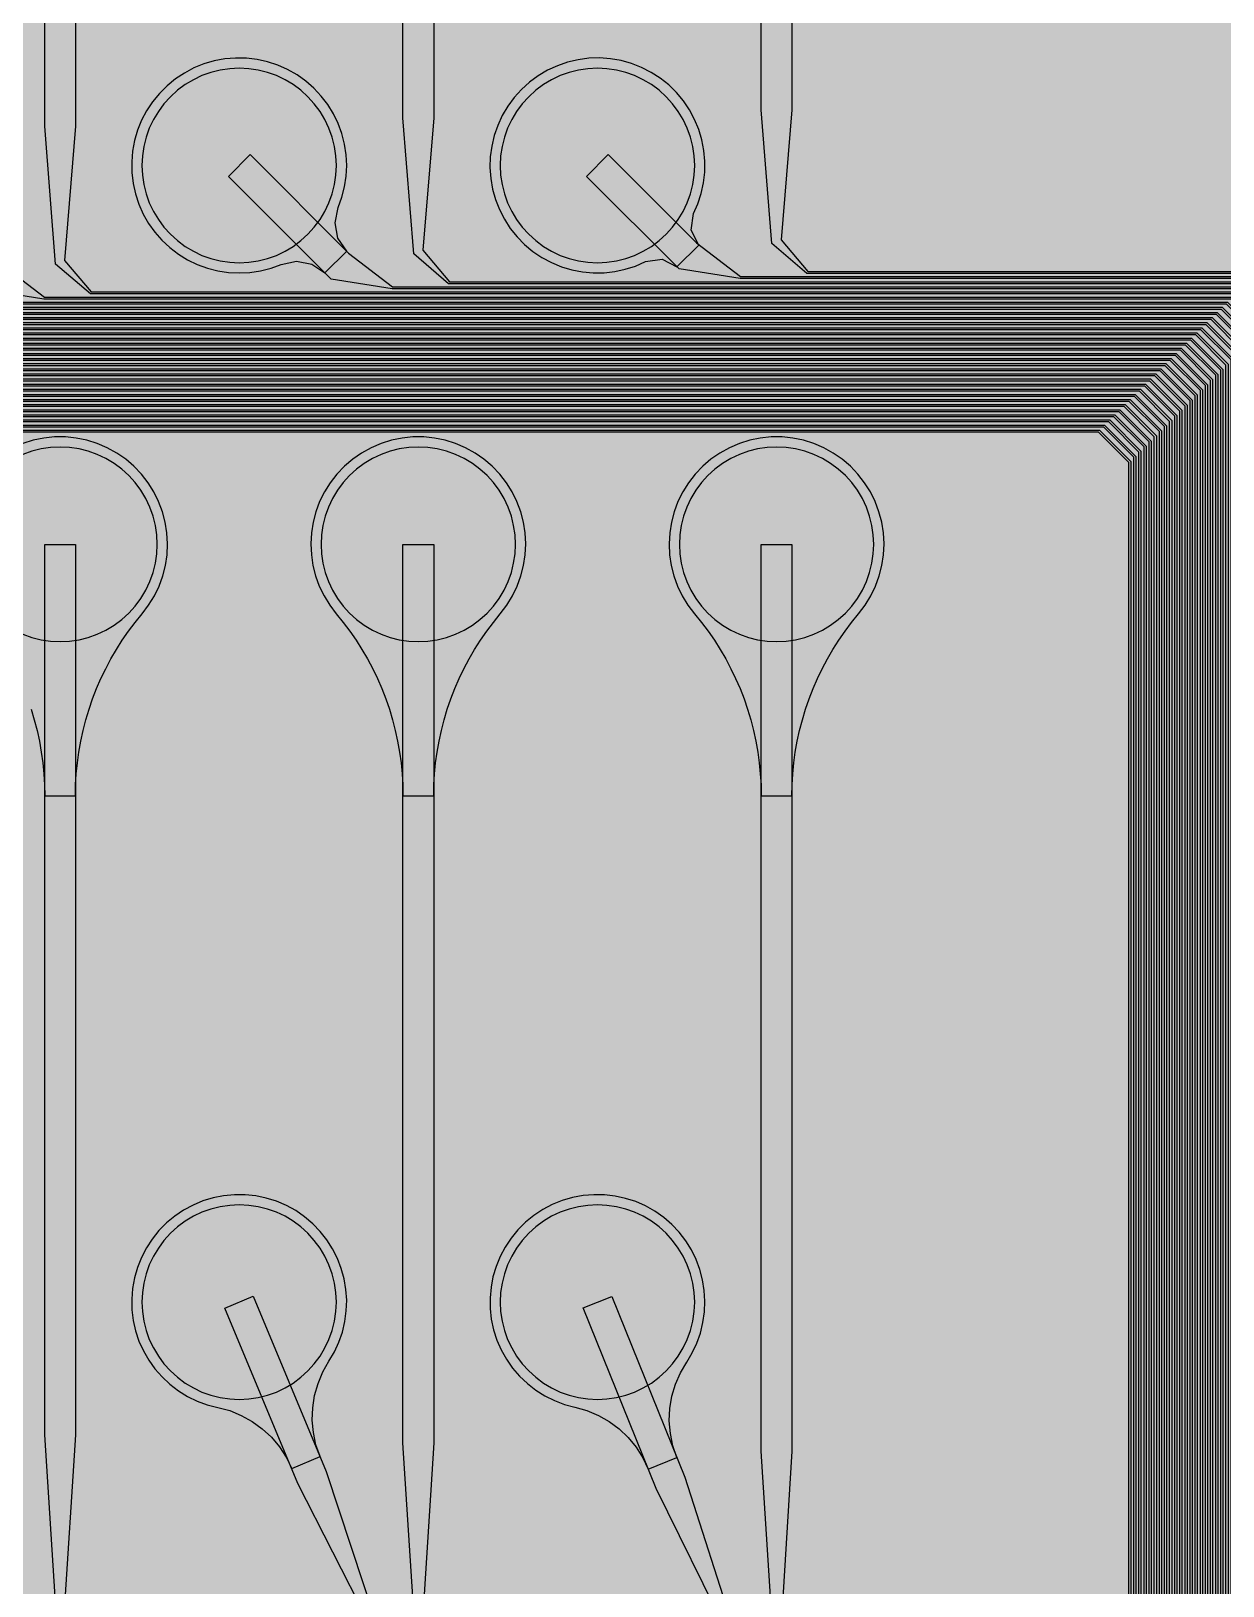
# Model space of a CAD drawing. Header units: metres. Extents: x -7240 to 10960, y -29667 to 1823.
# Drawn here: x 8245 to 9409, y -19170 to -17651 of the extents above; entities that cross this region are included whole.
import ezdxf

# ---------------------------------------------------------------- set-up
doc = ezdxf.new("R2010")
doc.units = ezdxf.units.M
for name, color, linetype in [('Metal1', 4, 'CONTINUOUS'), ('Polyimide', 7, 'CONTINUOUS'), ('Polyimide_Negative', 5, 'CONTINUOUS')]:
    doc.layers.add(name, color=color, linetype=linetype)

msp = doc.modelspace()

# ---------------------------------------------------------------- hatches: boundary and pattern name
at = {"layer": 'Polyimide'}
msp.add_hatch(color=7, dxfattribs=at).paths.add_polyline_path([(4088.5, -11806.9), (4098.7, -11851.2), (4115.6, -11893.5), (4138.6, -11932.7), (4167.4, -11968), (4201.1, -11998.5), (4239, -12023.6), (4280.3, -12042.7), (4349.2, -12073.7), (4413.2, -12113.8), (4471.3, -12162), (4522.3, -12217.7), (4565.4, -12279.7), (4599.7, -12346.9), (4624.7, -12418.2), (4639.9, -12492.2), (4645, -12567.5), (4639.9, -12642.8), (4624.7, -12716.8), (4599.7, -12788.1), (4565.4, -12855.3), (4522.3, -12917.3), (4471.3, -12973), (4413.2, -13021.2), (4349.2, -13061.3), (4280.3, -13092.3), (4239, -13111.4), (4201.1, -13136.5), (4167.4, -13167), (4138.6, -13202.3), (4115.6, -13241.5), (4098.7, -13283.8), (4088.5, -13328.1), (4085, -13373.5), (4085, -13567.5), (4099.4, -13861.6), (4142.6, -14152.8), (4214.2, -14438.4), (4313.4, -14715.5), (4439.2, -14981.7), (4590.6, -15234.2), (4766, -15470.7), (4963.7, -15688.8), (5181.8, -15886.5), (5418.3, -16061.9), (5670.8, -16213.3), (5936.9, -16339.1), (6214.1, -16438.3), (6499.7, -16509.9), (6790.9, -16553.1), (7085, -16567.5), (9960.4, -16567.5), (10038.8, -16571.4), (10116.4, -16582.9), (10192.6, -16601.9), (10266.5, -16628.4), (10337.5, -16662), (10404.8, -16702.3), (10467.9, -16749.1), (10526.1, -16801.8), (10578.8, -16860), (10625.6, -16923), (10665.9, -16990.4), (10699.5, -17061.4), (10725.9, -17135.3), (10745, -17211.4), (10756.5, -17289.1), (10760.4, -17367.5), (10760.4, -21957.3), (10721.6, -22012.9), (10686, -22070.6), (10653.6, -22130.1), (10624.5, -22191.4), (10598.9, -22254.2), (10576.8, -22318.2), (10558.3, -22383.5), (10543.4, -22449.6), (10532.2, -22516.5), (10524.7, -22583.8), (10521, -22651.5), (10521, -22719.3), (10524.7, -22787), (10532.2, -22854.4), (10543.4, -22921.2), (10558.3, -22987.4), (10576.8, -23052.6), (10598.9, -23116.7), (10624.5, -23179.5), (10653.6, -23240.7), (10686, -23300.3), (10721.6, -23357.9), (10760.4, -23413.5), (10760.4, -28667.5), (10756.5, -28745.9), (10745, -28823.6), (10725.9, -28899.7), (10699.5, -28973.6), (10665.9, -29044.6), (10625.6, -29112), (10578.8, -29175), (10526.1, -29233.2), (10467.9, -29285.9), (10404.8, -29332.7), (10337.5, -29373), (10266.5, -29406.6), (10192.6, -29433.1), (10116.4, -29452.1), (10038.8, -29463.6), (9960.4, -29467.5), (-6239.6, -29467.5), (-6318, -29463.6), (-6395.7, -29452.1), (-6471.9, -29433.1), (-6545.8, -29406.6), (-6616.7, -29373), (-6684.1, -29332.7), (-6747.1, -29285.9), (-6805.3, -29233.2), (-6858, -29175), (-6904.8, -29112), (-6945.2, -29044.6), (-6978.7, -28973.6), (-7005.2, -28899.7), (-7024.3, -28823.6), (-7035.8, -28745.9), (-7039.6, -28667.5), (-7039.6, -23426.3), (-6999.4, -23370.1), (-6962.3, -23311.6), (-6928.7, -23251.2), (-6898.5, -23189), (-6871.8, -23125.1), (-6848.8, -23059.9), (-6829.5, -22993.4), (-6814, -22926), (-6802.4, -22857.8), (-6794.6, -22789.1), (-6790.7, -22720), (-6790.7, -22650.8), (-6794.6, -22581.8), (-6802.4, -22513), (-6814, -22444.8), (-6829.5, -22377.4), (-6848.8, -22311), (-6871.8, -22245.7), (-6898.5, -22181.9), (-6928.7, -22119.7), (-6962.3, -22059.2), (-6999.4, -22000.8), (-7039.6, -21944.5), (-7039.6, -17367.5), (-7035.8, -17289.1), (-7024.3, -17211.4), (-7005.2, -17135.3), (-6978.7, -17061.4), (-6945.2, -16990.4), (-6904.8, -16923), (-6858, -16860), (-6805.3, -16801.8), (-6747.1, -16749.1), (-6684.1, -16702.3), (-6616.7, -16662), (-6545.8, -16628.4), (-6471.9, -16601.9), (-6395.7, -16582.9), (-6318, -16571.4), (-6239.6, -16567.5), (-3334, -16567.5), (-3039.9, -16553.1), (-2748.7, -16509.9), (-2463.1, -16438.3), (-2185.9, -16339.1), (-1919.8, -16213.3), (-1667.3, -16061.9), (-1430.8, -15886.5), (-1212.7, -15688.8), (-1015, -15470.7), (-839.6, -15234.2), (-688.2, -14981.7), (-562.4, -14715.5), (-463.2, -14438.4), (-391.6, -14152.8), (-348.4, -13861.6), (-334, -13567.5), (-334, -13373.5), (-337.5, -13328.1), (-347.7, -13283.8), (-364.6, -13241.5), (-387.6, -13202.3), (-416.4, -13167), (-450.1, -13136.5), (-488, -13111.4), (-529.3, -13092.3), (-529.3, -13092.3), (-598.2, -13061.3), (-662.2, -13021.2), (-720.3, -12973), (-771.3, -12917.3), (-814.4, -12855.3), (-848.7, -12788.1), (-873.7, -12716.8), (-888.9, -12642.8), (-894, -12567.5), (-888.9, -12492.2), (-873.7, -12418.2), (-848.7, -12346.9), (-814.4, -12279.7), (-771.3, -12217.7), (-720.3, -12162), (-662.2, -12113.8), (-598.2, -12073.7), (-529.3, -12042.7), (-488, -12023.6), (-450.1, -11998.5), (-416.4, -11968), (-387.6, -11932.7), (-364.6, -11893.5), (-347.7, -11851.2), (-337.5, -11806.9), (-334, -11761.5), (-334, -11074.3), (-337.5, -11028.9), (-347.7, -10984.6), (-364.6, -10942.4), (-387.6, -10903.1), (-416.4, -10867.8), (-450.1, -10837.3), (-488, -10812.2), (-529.3, -10793.2), (-529.3, -10793.2), (-598.2, -10762.1), (-662.2, -10722.1), (-720.3, -10673.8), (-771.3, -10618.1), (-814.4, -10556.1), (-848.7, -10488.9), (-873.7, -10417.6), (-888.9, -10343.7), (-894, -10268.3), (-888.9, -10193), (-873.7, -10119), (-848.7, -10047.8), (-814.4, -9980.5), (-771.3, -9918.5), (-720.3, -9862.9), (-662.2, -9814.6), (-598.2, -9774.6), (-529.3, -9743.5), (-488, -9724.5), (-450.1, -9699.4), (-416.4, -9668.8), (-387.6, -9633.5), (-364.6, -9594.3), (-347.7, -9552), (-337.5, -9507.7), (-334, -9462.4), (-334, -8775.1), (-337.5, -8729.8), (-347.7, -8685.5), (-364.6, -8643.2), (-387.6, -8604), (-416.4, -8568.7), (-450.1, -8538.1), (-488, -8513), (-529.3, -8494), (-529.3, -8494), (-598.2, -8462.9), (-662.2, -8422.9), (-720.3, -8374.6), (-771.3, -8319), (-814.4, -8257), (-848.7, -8189.7), (-873.7, -8118.5), (-888.9, -8044.5), (-894, -7969.2), (-888.9, -7893.8), (-873.7, -7819.9), (-848.7, -7748.6), (-814.4, -7681.4), (-771.3, -7619.4), (-720.3, -7563.7), (-662.2, -7515.4), (-598.2, -7475.4), (-529.3, -7444.3), (-529.3, -7444.3), (-488, -7425.3), (-450.1, -7400.2), (-416.4, -7369.7), (-387.6, -7334.4), (-364.6, -7295.1), (-347.7, -7252.9), (-337.5, -7208.6), (-334, -7163.2), (-334, -6476), (-337.5, -6430.6), (-347.7, -6386.3), (-364.6, -6344), (-387.6, -6304.8), (-416.4, -6269.5), (-450.1, -6239), (-488, -6213.9), (-529.3, -6194.8), (-529.3, -6194.8), (-598.2, -6163.8), (-662.2, -6123.7), (-720.3, -6075.5), (-771.3, -6019.8), (-814.4, -5957.8), (-848.7, -5890.6), (-873.7, -5819.3), (-888.9, -5745.3), (-894, -5670), (-888.9, -5594.7), (-873.7, -5520.7), (-848.7, -5449.4), (-814.4, -5382.2), (-771.3, -5320.2), (-720.3, -5264.5), (-662.2, -5216.3), (-598.2, -5176.2), (-529.3, -5145.2), (-529.3, -5145.2), (-488, -5126.1), (-450.1, -5101), (-416.4, -5070.5), (-387.6, -5035.2), (-364.6, -4996), (-347.7, -4953.7), (-337.5, -4909.4), (-334, -4864), (-334, 380), (-334, 1522.5), (-289, 1522.5), (-288.8, 1515.6), (-288.1, 1508.8), (-287, 1502), (-285.4, 1495.3), (-283.4, 1488.7), (-281, 1482.3), (-278.2, 1476.1), (-274.9, 1470), (-271.3, 1464.2), (-267.3, 1458.6), (-262.9, 1453.3), (-258.2, 1448.3), (-253.2, 1443.6), (-247.9, 1439.2), (-242.3, 1435.2), (-236.5, 1431.6), (-230.4, 1428.3), (-224.2, 1425.5), (-217.8, 1423.1), (-211.2, 1421.1), (-204.5, 1419.5), (-197.7, 1418.4), (-190.9, 1417.7), (-184, 1417.5), (-177.1, 1417.7), (-170.3, 1418.4), (-163.5, 1419.5), (-156.8, 1421.1), (-150.2, 1423.1), (-143.8, 1425.5), (-137.6, 1428.3), (-131.5, 1431.6), (-125.7, 1435.2), (-120.1, 1439.2), (-114.8, 1443.6), (-109.8, 1448.3), (-105.1, 1453.3), (-100.7, 1458.6), (-96.7, 1464.2), (-93.1, 1470), (-89.8, 1476.1), (-87, 1482.3), (-84.6, 1488.7), (-82.6, 1495.3), (-81, 1502), (-79.9, 1508.8), (-79.2, 1515.6), (-79, 1522.5), (1786, 1522.5), (3835, 1522.5), (3835.2, 1529), (3835.9, 1535.6), (3836.9, 1542), (3838.4, 1548.4), (3840.3, 1554.6), (3842.6, 1560.8), (3845.3, 1566.7), (3848.4, 1572.5), (3851.9, 1578.1), (3855.7, 1583.4), (3859.8, 1588.4), (3864.3, 1593.2), (3869.1, 1597.7), (3874.1, 1601.8), (3879.4, 1605.6), (3885, 1609.1), (3890.8, 1612.2), (3896.7, 1614.9), (3902.9, 1617.2), (3909.1, 1619.1), (3915.5, 1620.6), (3921.9, 1621.6), (3928.5, 1622.3), (3935, 1622.5), (3941.5, 1622.3), (3948.1, 1621.6), (3954.5, 1620.6), (3960.9, 1619.1), (3967.1, 1617.2), (3973.3, 1614.9), (3979.2, 1612.2), (3985, 1609.1), (3990.6, 1605.6), (3995.9, 1601.8), (4000.9, 1597.7), (4005.7, 1593.2), (4010.2, 1588.4), (4014.3, 1583.4), (4018.1, 1578.1), (4021.6, 1572.5), (4024.7, 1566.7), (4027.4, 1560.8), (4029.7, 1554.6), (4031.6, 1548.4), (4033.1, 1542), (4034.1, 1535.6), (4034.8, 1529), (4035, 1522.5), (4085, 1522.5), (4085, 380), (4085, 330), (4085, -4864), (4088.5, -4909.4), (4098.7, -4953.7), (4115.6, -4996), (4138.6, -5035.2), (4167.4, -5070.5), (4201.1, -5101), (4239, -5126.1), (4280.3, -5145.2), (4280.3, -5145.2), (4349.2, -5176.2), (4413.2, -5216.3), (4471.3, -5264.5), (4522.3, -5320.2), (4565.4, -5382.2), (4599.7, -5449.4), (4624.7, -5520.7), (4639.9, -5594.7), (4645, -5670), (4639.9, -5745.3), (4624.7, -5819.3), (4599.7, -5890.6), (4565.4, -5957.8), (4522.3, -6019.8), (4471.3, -6075.5), (4413.2, -6123.7), (4349.2, -6163.8), (4280.3, -6194.8), (4239, -6213.9), (4201.1, -6239), (4167.4, -6269.5), (4138.6, -6304.8), (4115.6, -6344), (4098.7, -6386.3), (4088.5, -6430.6), (4085, -6476), (4085, -11761.5), (4088.5, -11806.9)])

# ---------------------------------------------------------------- linework, layer by layer
at = {"layer": 'Metal1'}
for points in [[(9321.9, -19226.6), (9321.9, -18067.4), (9292.5, -18038), (3752.5, -18038), (3718.9, -18008.6), (3707.9, -17848), (3707.9, -17042.5), (3737.9, -17042.5), (3737.9, -17848), (3726.8, -18005.4), (3753.3, -18036), (9293.3, -18036), (9323.9, -18066.6), (9323.9, -19227.4)], [(9331.9, -19236.6), (9331.9, -18057.4), (9302.5, -18028), (4102.5, -18028), (4068.9, -17998.6), (4057.9, -17840), (4057.9, -17042.5), (4087.9, -17042.5), (4087.9, -17840), (4076.9, -17995.4), (4103.3, -18026), (9303.3, -18026), (9333.9, -18056.6), (9333.9, -19237.4)], [(9341.9, -19246.6), (9341.9, -18047.4), (9312.5, -18018), (4452.5, -18018), (4418.9, -17988.7), (4407.9, -17832), (4407.9, -17042.5), (4437.9, -17042.5), (4437.9, -17832), (4426.9, -17985.3), (4453.3, -18016), (9313.3, -18016), (9343.9, -18046.6), (9343.9, -19247.4)], [(9351.9, -19256.6), (9351.9, -18037.4), (9322.5, -18008), (4802.5, -18008), (4768.8, -17978.7), (4757.9, -17824), (4757.9, -17042.5), (4787.9, -17042.5), (4787.9, -17824), (4776.9, -17975.3), (4803.3, -18006), (9323.3, -18006), (9353.9, -18036.6), (9353.9, -19257.4)], [(9361.9, -19266.6), (9361.9, -18027.4), (9332.5, -17998), (5152.5, -17998), (5118.8, -17968.7), (5107.9, -17816), (5107.9, -17042.5), (5137.9, -17042.5), (5137.9, -17816), (5126.9, -17965.3), (5153.3, -17996), (9333.3, -17996), (9363.9, -18026.6), (9363.9, -19267.4)], [(9371.9, -19276.6), (9371.9, -18017.4), (9342.5, -17988), (5502.5, -17988), (5468.8, -17958.7), (5457.9, -17808), (5457.9, -17042.5), (5487.9, -17042.5), (5487.9, -17808), (5477, -17955.3), (5503.3, -17986), (9343.3, -17986), (9373.9, -18016.6), (9373.9, -19277.4)], [(9381.9, -19286.6), (9381.9, -18007.4), (9352.5, -17978), (5852.5, -17978), (5818.7, -17948.7), (5807.9, -17800), (5807.9, -17042.5), (5837.9, -17042.5), (5837.9, -17800), (5827, -17945.3), (5853.3, -17976), (9353.3, -17976), (9383.9, -18006.6), (9383.9, -19287.4)], [(9391.9, -19296.6), (9391.9, -17997.4), (9362.5, -17968), (6202.5, -17968), (6168.7, -17938.7), (6157.9, -17792), (6157.9, -17042.5), (6187.9, -17042.5), (6187.9, -17792), (6177, -17935.3), (6203.3, -17966), (9363.3, -17966), (9393.9, -17996.6), (9393.9, -19297.4)], [(9401.9, -19306.6), (9401.9, -17987.4), (9372.5, -17958), (6552.5, -17958), (6518.7, -17928.7), (6507.9, -17784), (6507.9, -17042.5), (6537.9, -17042.5), (6537.9, -17784), (6527.1, -17925.3), (6553.3, -17956), (9373.3, -17956), (9403.9, -17986.6), (9403.9, -19307.4)], [(9411.9, -19316.6), (9411.9, -17977.4), (9382.5, -17948), (6902.5, -17948), (6868.6, -17918.8), (6857.9, -17776), (6857.9, -17042.5), (6887.9, -17042.5), (6887.9, -17776), (6877.1, -17915.2), (6903.3, -17946), (9383.3, -17946), (9413.9, -17976.6), (9413.9, -19317.4)], [(9421.9, -19326.6), (9421.9, -17967.4), (9392.5, -17938), (7252.5, -17938), (7218.6, -17908.8), (7207.9, -17768), (7207.9, -17042.5), (7237.9, -17042.5), (7237.9, -17768), (7227.1, -17905.2), (7253.3, -17936), (9393.3, -17936), (9423.9, -17966.6), (9423.9, -19327.4)], [(9431.9, -19336.6), (9431.9, -17957.4), (9402.5, -17928), (7602.5, -17928), (7568.6, -17898.8), (7557.9, -17760), (7557.9, -17042.5), (7587.9, -17042.5), (7587.9, -17760), (7577.2, -17895.2), (7603.3, -17926), (9403.3, -17926), (9433.9, -17956.6), (9433.9, -19337.4)], [(9441.9, -19346.6), (9441.9, -17947.4), (9412.5, -17918), (7952.5, -17918), (7918.5, -17888.8), (7907.9, -17752), (7907.9, -17042.5), (7937.9, -17042.5), (7937.9, -17752), (7927.2, -17885.2), (7953.3, -17916), (9413.3, -17916), (9443.9, -17946.6), (9443.9, -19347.4)], [(9451.9, -19356.6), (9451.9, -17937.4), (9422.5, -17908), (8302.5, -17908), (8268.5, -17878.8), (8257.9, -17744), (8257.9, -17042.5), (8287.9, -17042.5), (8287.9, -17744), (8277.3, -17875.2), (8303.3, -17906), (9423.3, -17906), (9453.9, -17936.6), (9453.9, -19357.4)], [(9461.9, -19366.6), (9461.9, -17927.4), (9432.5, -17898), (8652.5, -17898), (8618.4, -17868.8), (8607.9, -17736), (8607.9, -17042.5), (8637.9, -17042.5), (8637.9, -17736), (8627.3, -17865.2), (8653.3, -17896), (9433.3, -17896), (9463.9, -17926.6), (9463.9, -19367.4)], [(9471.9, -19376.6), (9471.9, -17917.4), (9442.5, -17888), (9002.5, -17888), (8968.4, -17858.8), (8957.9, -17728), (8957.9, -17042.5), (8987.9, -17042.5), (8987.9, -17728), (8977.3, -17855.2), (9003.3, -17886), (9443.3, -17886), (9473.9, -17916.6), (9473.9, -19377.4)], [(9316.9, -19221.6), (9316.9, -18072.4), (9287.5, -18043), (3718.8, -18043), (3670.3, -18019.9), (3615.8, -17938.7), (3534.7, -17789.7), (3561.1, -17775.3), (3642.2, -17924.4), (3679.2, -18011.4), (3719.4, -18041), (9288.3, -18041), (9318.9, -18071.6), (9318.9, -19222.4)], [(9326.9, -19231.6), (9326.9, -18062.4), (9297.5, -18033), (4068.8, -18033), (4019.7, -18010.4), (3968.4, -17937.6), (3884.8, -17789.9), (3910.9, -17775.1), (3994.5, -17922.8), (4028.9, -18001.4), (4069.4, -18031), (9298.3, -18031), (9328.9, -18061.6), (9328.9, -19232.4)], [(9336.9, -19241.6), (9336.9, -18052.4), (9307.5, -18023), (4418.8, -18023), (4369.1, -18001), (4321.1, -17936.3), (4235, -17790.1), (4260.8, -17774.9), (4347, -17921.1), (4378.6, -17991.3), (4419.4, -18021), (9308.3, -18021), (9338.9, -18051.6), (9338.9, -19242.4)], [(9346.9, -19251.6), (9346.9, -18042.4), (9317.5, -18013), (4768.8, -18013), (4718.4, -17991.7), (4674, -17934.9), (4585.1, -17790.4), (4610.7, -17774.6), (4699.6, -17919.2), (4728.4, -17981.2), (4769.3, -18011), (9318.3, -18011), (9348.9, -18041.6), (9348.9, -19252.4)], [(9356.9, -19261.6), (9356.9, -18032.4), (9327.5, -18003), (5118.8, -18003), (5067.6, -17982.4), (5027.1, -17933.3), (4935.3, -17790.6), (4960.5, -17774.4), (5052.3, -17917.1), (5078.1, -17971.1), (5119.3, -18001), (9328.3, -18001), (9358.9, -18031.6), (9358.9, -19262.4)], [(9366.9, -19271.6), (9366.9, -18022.4), (9337.5, -17993), (5468.8, -17993), (5416.8, -17973.3), (5380.3, -17931.6), (5285.4, -17790.9), (5310.3, -17774.1), (5405.2, -17914.8), (5427.8, -17961), (5469.3, -17991), (9338.3, -17991), (9368.9, -18021.6), (9368.9, -19272.4)], [(9376.9, -19281.6), (9376.9, -18012.4), (9347.5, -17983), (5818.8, -17983), (5765.9, -17964.2), (5733.7, -17929.7), (5635.6, -17791.2), (5660.1, -17773.8), (5758.2, -17912.4), (5777.6, -17950.8), (5819.3, -17981), (9348.3, -17981), (9378.9, -18011.6), (9378.9, -19282.4)], [(9386.9, -19291.6), (9386.9, -18002.4), (9357.5, -17973), (6168.9, -17973), (6115, -17955.3), (6087.3, -17927.5), (5985.8, -17791.5), (6009.9, -17773.5), (6111.3, -17909.6), (6127.3, -17940.6), (6169.3, -17971), (9358.3, -17971), (9388.9, -18001.6), (9388.9, -19292.4)], [(9396.9, -19301.6), (9396.9, -17992.4), (9367.5, -17963), (6518.9, -17963), (6464, -17946.5), (6441, -17925.2), (6336.1, -17791.8), (6359.7, -17773.2), (6464.6, -17906.6), (6477.1, -17930.3), (6519.3, -17961), (9368.3, -17961), (9398.9, -17991.6), (9398.9, -19302.4)], [(9406.9, -19311.6), (9406.9, -17982.4), (9377.5, -17953), (6897.2, -17953), (6841, -17938.5), (6807.3, -17913.1), (6687.3, -17793.1), (6708.5, -17771.9), (6828.5, -17891.9), (6851.3, -17923), (6897.6, -17951), (9378.3, -17951), (9408.9, -17981.6), (9408.9, -19312.4)], [(9416.9, -19321.6), (9416.9, -17972.4), (9387.5, -17943), (7237.2, -17943), (7180.2, -17929.7), (7157.3, -17913.1), (7037.3, -17793.1), (7058.5, -17771.9), (7178.5, -17891.9), (7192.1, -17911.8), (7237.6, -17941), (9388.3, -17941), (9418.9, -17971.6), (9418.9, -19322.4)], [(9426.9, -19331.6), (9426.9, -17962.4), (9397.5, -17933), (7577.2, -17933), (7519, -17921.4), (7507.3, -17913.1), (7387.3, -17793.1), (7408.5, -17771.9), (7528.5, -17891.9), (7533.3, -17900.1), (7577.6, -17931), (9398.3, -17931), (9428.9, -17961.6), (9428.9, -19332.4)], [(9436.9, -19341.6), (9436.9, -17952.4), (9407.5, -17923), (7917.2, -17923), (7857.7, -17913.5), (7737.3, -17793.1), (7758.5, -17771.9), (7874.7, -17888.1), (7917.6, -17921), (9408.3, -17921), (9438.9, -17951.6), (9438.9, -19342.4)], [(9446.9, -19351.6), (9446.9, -17942.4), (9417.5, -17913), (8257.2, -17913), (8197.7, -17903.5), (8087.3, -17793.1), (8108.5, -17771.9), (8214.7, -17878.1), (8257.6, -17911), (9418.3, -17911), (9448.9, -17941.6), (9448.9, -19352.4)], [(9456.9, -19361.6), (9456.9, -17932.4), (9427.5, -17903), (8597.2, -17903), (8537.7, -17893.5), (8437.3, -17793.1), (8458.5, -17771.9), (8554.7, -17868.1), (8597.6, -17901), (9428.3, -17901), (9458.9, -17931.6), (9458.9, -19362.4)], [(9466.9, -19371.6), (9466.9, -17922.4), (9437.5, -17893), (8937.2, -17893), (8877.7, -17883.5), (8787.3, -17793.1), (8808.5, -17771.9), (8894.7, -17858.1), (8937.6, -17891), (9438.3, -17891), (9468.9, -17921.6), (9468.9, -19372.4)], [(8244.6, -18313.6), (8247.7, -18323.9), (8250.4, -18334.2), (8252.7, -18344.7), (8254.5, -18355.3), (8256, -18365.9), (8257, -18376.6), (8257.7, -18387.3), (8257.9, -18398.1), (8287.9, -18398.1), (8287.9, -18398.1), (8288.1, -18387.3), (8288.7, -18376.6), (8289.8, -18365.9), (8291.2, -18355.3), (8293.1, -18344.7), (8295.4, -18334.2), (8298.1, -18323.9), (8301.2, -18313.6), (8304.7, -18303.4), (8308.6, -18293.4), (8312.8, -18283.6), (8317.5, -18273.9), (8322.5, -18264.4), (8327.9, -18255.1), (8333.7, -18246.1), (8339.8, -18237.3), (8346.2, -18228.7), (8353, -18220.4), (8359.4, -18211.9), (8365, -18202.9), (8369.6, -18193.3), (8373.2, -18183.4), (8375.8, -18173.1), (8377.4, -18162.6), (8377.9, -18152), (8377.3, -18141.4), (8375.6, -18130.9), (8372.9, -18120.7), (8369.2, -18110.8), (8364.5, -18101.3), (8358.9, -18092.3), (8352.4, -18083.9), (8345, -18076.2), (8337, -18069.3), (8328.3, -18063.3), (8319, -18058.2), (8309.2, -18054), (8299.1, -18050.8), (8288.7, -18048.7), (8278.2, -18047.6), (8267.6, -18047.6), (8257, -18048.7), (8246.6, -18050.8), (8236.5, -18054)], [(8269.1, -19195.5), (8257.9, -19022), (8257.9, -18152.5), (8287.9, -18152.5), (8287.9, -19022), (8276.6, -19198.5)], [(8619.2, -19205.5), (8607.9, -19030), (8607.9, -18152.5), (8637.9, -18152.5), (8637.9, -19030), (8626.6, -19208.5)], [(8969.2, -19215.5), (8957.9, -19038), (8957.9, -18152.5), (8987.9, -18152.5), (8987.9, -19038), (8976.6, -19218.5)], [(8573.6, -19203.9), (8505.3, -19069.5), (8434, -18898.3), (8461.7, -18886.7), (8533, -19058), (8581.5, -19204.7)], [(8923.9, -19213.8), (8855.2, -19074.5), (8784, -18898.1), (8811.8, -18886.9), (8883.1, -19063.3), (8931.8, -19214.6)]]:
    msp.add_lwpolyline(points, dxfattribs=at)
for points in [[(8552.9, -17866.3), (8544.4, -17853.5), (8541.5, -17838.5), (8544.5, -17823.5), (8548.2, -17813.6), (8550.8, -17803.4), (8552.3, -17793), (8552.9, -17782.5), (8552.3, -17772), (8550.8, -17761.6), (8548.2, -17751.4), (8544.5, -17741.5), (8540, -17732), (8534.4, -17723.1), (8528.1, -17714.7), (8520.9, -17707), (8512.9, -17700.1), (8504.4, -17694), (8495.2, -17688.8), (8485.6, -17684.5), (8475.6, -17681.2), (8465.3, -17679), (8454.9, -17677.7), (8444.4, -17677.6), (8433.9, -17678.4), (8423.5, -17680.4), (8413.4, -17683.3), (8403.7, -17687.3), (8394.4, -17692.2), (8385.6, -17698), (8377.4, -17704.6), (8370, -17712.1), (8363.3, -17720.2), (8357.5, -17729), (8352.6, -17738.3), (8348.7, -17748.1), (8345.7, -17758.2), (8343.8, -17768.5), (8342.9, -17779), (8343.1, -17789.5), (8344.3, -17800), (8346.6, -17810.2), (8349.9, -17820.2), (8354.2, -17829.9), (8359.4, -17839), (8365.5, -17847.6), (8372.4, -17855.5), (8380.1, -17862.7), (8388.5, -17869.1), (8397.4, -17874.6), (8406.9, -17879.2), (8416.8, -17882.8), (8427, -17885.4), (8437.4, -17887), (8447.9, -17887.5), (8458.4, -17887), (8468.8, -17885.4), (8479, -17882.8), (8488.9, -17879.2), (8503.9, -17876.1), (8518.9, -17879), (8531.7, -17887.5), (8552.9, -17866.3)], [(8896.8, -17860.2), (8889.3, -17845.6), (8891.8, -17829.5), (8896, -17819.8), (8899.3, -17809.7), (8901.5, -17799.4), (8902.7, -17788.9), (8902.8, -17778.3), (8901.8, -17767.8), (8899.8, -17757.4), (8896.8, -17747.3), (8892.8, -17737.5), (8887.8, -17728.2), (8881.8, -17719.5), (8875.1, -17711.3), (8867.5, -17703.9), (8859.3, -17697.3), (8850.4, -17691.6), (8841, -17686.8), (8831.1, -17682.9), (8821, -17680.1), (8810.5, -17678.3), (8800, -17677.5), (8789.4, -17677.8), (8779, -17679.2), (8768.7, -17681.6), (8758.7, -17685.1), (8749.1, -17689.5), (8740, -17694.9), (8731.5, -17701.2), (8723.6, -17708.3), (8716.5, -17716.1), (8710.3, -17724.6), (8704.9, -17733.7), (8700.5, -17743.3), (8697, -17753.3), (8694.6, -17763.6), (8693.2, -17774.1), (8692.9, -17784.6), (8693.6, -17795.2), (8695.4, -17805.6), (8698.3, -17815.8), (8702.1, -17825.6), (8707, -17835), (8712.7, -17843.9), (8719.3, -17852.2), (8726.7, -17859.7), (8734.8, -17866.5), (8743.6, -17872.4), (8752.9, -17877.4), (8762.7, -17881.4), (8772.8, -17884.5), (8783.2, -17886.5), (8793.7, -17887.4), (8804.3, -17887.3), (8814.8, -17886.1), (8825.1, -17883.9), (8835.2, -17880.7), (8844.8, -17876.4), (8861, -17873.9), (8875.6, -17881.4), (8896.8, -17860.2)], [(8637.9, -18398.1), (8638.1, -18387.3), (8638.7, -18376.6), (8639.8, -18365.9), (8641.2, -18355.3), (8643.1, -18344.7), (8645.4, -18334.2), (8648.1, -18323.9), (8651.2, -18313.6), (8654.7, -18303.4), (8658.6, -18293.4), (8662.8, -18283.6), (8667.5, -18273.9), (8672.5, -18264.4), (8677.9, -18255.1), (8683.7, -18246.1), (8689.8, -18237.3), (8696.2, -18228.7), (8703, -18220.4), (8709.4, -18211.9), (8715, -18202.9), (8719.6, -18193.3), (8723.2, -18183.4), (8725.8, -18173.1), (8727.4, -18162.6), (8727.9, -18152), (8727.3, -18141.4), (8725.6, -18130.9), (8722.9, -18120.7), (8719.2, -18110.8), (8714.5, -18101.3), (8708.9, -18092.3), (8702.4, -18083.9), (8695, -18076.2), (8687, -18069.3), (8678.3, -18063.3), (8669, -18058.2), (8659.2, -18054), (8649.1, -18050.8), (8638.7, -18048.7), (8628.2, -18047.6), (8617.6, -18047.6), (8607, -18048.7), (8596.6, -18050.8), (8586.5, -18054), (8576.8, -18058.2), (8567.5, -18063.3), (8558.8, -18069.3), (8550.7, -18076.2), (8543.4, -18083.9), (8536.9, -18092.3), (8531.2, -18101.3), (8526.5, -18110.8), (8522.8, -18120.7), (8520.1, -18130.9), (8518.5, -18141.4), (8517.9, -18152), (8518.4, -18162.6), (8519.9, -18173.1), (8522.5, -18183.4), (8526.1, -18193.3), (8530.8, -18202.9), (8536.3, -18211.9), (8542.7, -18220.4), (8549.5, -18228.7), (8556, -18237.3), (8562.1, -18246.1), (8567.8, -18255.1), (8573.2, -18264.4), (8578.3, -18273.9), (8582.9, -18283.6), (8587.2, -18293.4), (8591.1, -18303.4), (8594.6, -18313.6), (8597.7, -18323.9), (8600.4, -18334.2), (8602.7, -18344.7), (8604.5, -18355.3), (8606, -18365.9), (8607, -18376.6), (8607.7, -18387.3), (8607.9, -18398.1), (8637.9, -18398.1)], [(8987.9, -18398.1), (8988.1, -18387.3), (8988.7, -18376.6), (8989.8, -18365.9), (8991.2, -18355.3), (8993.1, -18344.7), (8995.4, -18334.2), (8998.1, -18323.9), (9001.2, -18313.6), (9004.7, -18303.4), (9008.6, -18293.4), (9012.8, -18283.6), (9017.5, -18273.9), (9022.5, -18264.4), (9027.9, -18255.1), (9033.7, -18246.1), (9039.8, -18237.3), (9046.2, -18228.7), (9053, -18220.4), (9059.4, -18211.9), (9065, -18202.9), (9069.6, -18193.3), (9073.2, -18183.4), (9075.8, -18173.1), (9077.4, -18162.6), (9077.9, -18152), (9077.3, -18141.4), (9075.6, -18130.9), (9072.9, -18120.7), (9069.2, -18110.8), (9064.5, -18101.3), (9058.9, -18092.3), (9052.4, -18083.9), (9045, -18076.2), (9037, -18069.3), (9028.3, -18063.3), (9019, -18058.2), (9009.2, -18054), (8999.1, -18050.8), (8988.7, -18048.7), (8978.2, -18047.6), (8967.6, -18047.6), (8957, -18048.7), (8946.6, -18050.8), (8936.5, -18054), (8926.8, -18058.2), (8917.5, -18063.3), (8908.8, -18069.3), (8900.7, -18076.2), (8893.4, -18083.9), (8886.9, -18092.3), (8881.2, -18101.3), (8876.5, -18110.8), (8872.8, -18120.7), (8870.1, -18130.9), (8868.5, -18141.4), (8867.9, -18152), (8868.4, -18162.6), (8869.9, -18173.1), (8872.5, -18183.4), (8876.1, -18193.3), (8880.8, -18202.9), (8886.3, -18211.9), (8892.7, -18220.4), (8899.5, -18228.7), (8906, -18237.3), (8912.1, -18246.1), (8917.8, -18255.1), (8923.2, -18264.4), (8928.3, -18273.9), (8932.9, -18283.6), (8937.2, -18293.4), (8941.1, -18303.4), (8944.6, -18313.6), (8947.7, -18323.9), (8950.4, -18334.2), (8952.7, -18344.7), (8954.5, -18355.3), (8956, -18365.9), (8957, -18376.6), (8957.7, -18387.3), (8957.9, -18398.1), (8987.9, -18398.1)], [(8526.9, -19043.4), (8522.9, -19031.9), (8520.4, -19020), (8519.3, -19007.9), (8519.7, -18995.7), (8521.5, -18983.7), (8524.9, -18971.9), (8529.6, -18960.7), (8535.6, -18950.1), (8541, -18941.1), (8545.3, -18931.6), (8548.7, -18921.7), (8551.1, -18911.5), (8552.5, -18901.1), (8552.9, -18890.6), (8552.1, -18880.2), (8550.4, -18869.8), (8547.6, -18859.7), (8543.9, -18849.9), (8539.1, -18840.6), (8533.5, -18831.7), (8527, -18823.5), (8519.8, -18816), (8511.8, -18809.2), (8503.1, -18803.2), (8494, -18798.2), (8484.3, -18794), (8474.3, -18790.9), (8464.1, -18788.8), (8453.7, -18787.7), (8443.2, -18787.6), (8432.7, -18788.6), (8422.5, -18790.6), (8412.4, -18793.7), (8402.8, -18797.7), (8393.5, -18802.7), (8384.9, -18808.5), (8376.8, -18815.2), (8369.4, -18822.7), (8362.9, -18830.9), (8357.2, -18839.6), (8352.3, -18848.9), (8348.5, -18858.7), (8345.6, -18868.8), (8343.7, -18879.1), (8342.9, -18889.5), (8343.1, -18900), (8344.4, -18910.4), (8346.7, -18920.6), (8350, -18930.6), (8354.3, -18940.1), (8359.5, -18949.2), (8365.6, -18957.7), (8372.5, -18965.6), (8380.2, -18972.8), (8388.5, -18979.1), (8397.5, -18984.6), (8406.9, -18989.2), (8416.7, -18992.8), (8426.9, -18995.4), (8438.6, -18998.5), (8449.9, -19003.1), (8460.6, -19009), (8470.4, -19016.2), (8479.4, -19024.5), (8487.2, -19033.8), (8493.8, -19044), (8499.2, -19055), (8526.9, -19043.4)], [(8875.4, -19044.2), (8871.5, -19032.7), (8869.1, -19020.7), (8868.1, -19008.6), (8868.6, -18996.4), (8870.6, -18984.4), (8874.1, -18972.7), (8878.9, -18961.5), (8885.1, -18951), (8890.5, -18942), (8894.9, -18932.6), (8898.4, -18922.7), (8900.9, -18912.5), (8902.4, -18902.1), (8902.9, -18891.7), (8902.3, -18881.2), (8900.6, -18870.9), (8898, -18860.7), (8894.3, -18850.9), (8889.7, -18841.5), (8884.1, -18832.6), (8877.7, -18824.3), (8870.5, -18816.7), (8862.6, -18809.8), (8854.1, -18803.8), (8844.9, -18798.6), (8835.3, -18794.4), (8825.4, -18791.2), (8815.1, -18788.9), (8804.7, -18787.7), (8794.2, -18787.6), (8783.8, -18788.4), (8773.5, -18790.4), (8763.4, -18793.3), (8753.7, -18797.2), (8744.5, -18802.1), (8735.7, -18807.9), (8727.6, -18814.5), (8720.2, -18821.9), (8713.5, -18830), (8707.7, -18838.7), (8702.8, -18848), (8698.8, -18857.7), (8695.8, -18867.7), (8693.9, -18878), (8693, -18888.4), (8693.1, -18898.9), (8694.2, -18909.3), (8696.4, -18919.6), (8699.6, -18929.6), (8703.8, -18939.2), (8708.9, -18948.3), (8714.9, -18956.9), (8721.8, -18964.8), (8729.4, -18972.1), (8737.6, -18978.5), (8746.5, -18984.1), (8755.9, -18988.7), (8765.7, -18992.4), (8775.8, -18995.2), (8787.6, -18998.4), (8798.8, -19003.1), (8809.4, -19009.1), (8819.2, -19016.4), (8828, -19024.8), (8835.8, -19034.2), (8842.3, -19044.5), (8847.5, -19055.5), (8875.4, -19044.2)]]:
    msp.add_lwpolyline(points, close=True, dxfattribs=at)
at = {"layer": 'Polyimide_Negative'}
for points in [[(8542.9, -17782.5), (8542.4, -17773.2), (8541, -17764), (8538.8, -17754.9), (8535.6, -17746.1), (8531.7, -17737.7), (8526.9, -17729.7), (8521.3, -17722.2), (8515.1, -17715.3), (8508.1, -17709.1), (8500.7, -17703.5), (8492.7, -17698.7), (8484.2, -17694.7), (8475.5, -17691.6), (8466.4, -17689.3), (8457.2, -17688), (8447.9, -17687.5), (8438.6, -17688), (8429.3, -17689.3), (8420.3, -17691.6), (8411.5, -17694.7), (8403.1, -17698.7), (8395.1, -17703.5), (8387.6, -17709.1), (8380.7, -17715.3), (8374.4, -17722.2), (8368.9, -17729.7), (8364.1, -17737.7), (8360.1, -17746.1), (8357, -17754.9), (8354.7, -17764), (8353.3, -17773.2), (8352.9, -17782.5), (8353.3, -17791.8), (8354.7, -17801), (8357, -17810.1), (8360.1, -17818.9), (8364.1, -17827.3), (8368.9, -17835.3), (8374.4, -17842.8), (8380.7, -17849.7), (8387.6, -17855.9), (8395.1, -17861.5), (8403.1, -17866.3), (8411.5, -17870.3), (8420.3, -17873.4), (8429.3, -17875.7), (8438.6, -17877), (8447.9, -17877.5), (8457.2, -17877), (8466.4, -17875.7), (8475.5, -17873.4), (8484.2, -17870.3), (8492.7, -17866.3), (8500.7, -17861.5), (8508.1, -17855.9), (8515.1, -17849.7), (8521.3, -17842.8), (8526.9, -17835.3), (8531.7, -17827.3), (8535.6, -17818.9), (8538.8, -17810.1), (8541, -17801), (8542.4, -17791.8), (8542.9, -17782.5)], [(8892.9, -17782.5), (8892.4, -17773.2), (8891, -17764), (8888.8, -17754.9), (8885.6, -17746.1), (8881.7, -17737.7), (8876.9, -17729.7), (8871.3, -17722.2), (8865.1, -17715.3), (8858.1, -17709.1), (8850.7, -17703.5), (8842.7, -17698.7), (8834.2, -17694.7), (8825.5, -17691.6), (8816.4, -17689.3), (8807.2, -17688), (8797.9, -17687.5), (8788.6, -17688), (8779.3, -17689.3), (8770.3, -17691.6), (8761.5, -17694.7), (8753.1, -17698.7), (8745.1, -17703.5), (8737.6, -17709.1), (8730.7, -17715.3), (8724.4, -17722.2), (8718.9, -17729.7), (8714.1, -17737.7), (8710.1, -17746.1), (8707, -17754.9), (8704.7, -17764), (8703.3, -17773.2), (8702.9, -17782.5), (8703.3, -17791.8), (8704.7, -17801), (8707, -17810.1), (8710.1, -17818.9), (8714.1, -17827.3), (8718.9, -17835.3), (8724.4, -17842.8), (8730.7, -17849.7), (8737.6, -17855.9), (8745.1, -17861.5), (8753.1, -17866.3), (8761.5, -17870.3), (8770.3, -17873.4), (8779.3, -17875.7), (8788.6, -17877), (8797.9, -17877.5), (8807.2, -17877), (8816.4, -17875.7), (8825.5, -17873.4), (8834.2, -17870.3), (8842.7, -17866.3), (8850.7, -17861.5), (8858.1, -17855.9), (8865.1, -17849.7), (8871.3, -17842.8), (8876.9, -17835.3), (8881.7, -17827.3), (8885.6, -17818.9), (8888.8, -17810.1), (8891, -17801), (8892.4, -17791.8), (8892.9, -17782.5)], [(8717.9, -18152.5), (8717.4, -18143.2), (8716, -18134), (8713.8, -18124.9), (8710.6, -18116.1), (8706.7, -18107.7), (8701.9, -18099.7), (8696.3, -18092.2), (8690.1, -18085.3), (8683.1, -18079.1), (8675.7, -18073.5), (8667.7, -18068.7), (8659.2, -18064.7), (8650.5, -18061.6), (8641.4, -18059.3), (8632.2, -18058), (8622.9, -18057.5), (8613.6, -18058), (8604.3, -18059.3), (8595.3, -18061.6), (8586.5, -18064.7), (8578.1, -18068.7), (8570.1, -18073.5), (8562.6, -18079.1), (8555.7, -18085.3), (8549.4, -18092.2), (8543.9, -18099.7), (8539.1, -18107.7), (8535.1, -18116.1), (8532, -18124.9), (8529.7, -18134), (8528.3, -18143.2), (8527.9, -18152.5), (8528.3, -18161.8), (8529.7, -18171), (8532, -18180.1), (8535.1, -18188.9), (8539.1, -18197.3), (8543.9, -18205.3), (8549.4, -18212.8), (8555.7, -18219.7), (8562.6, -18225.9), (8570.1, -18231.5), (8578.1, -18236.3), (8586.5, -18240.3), (8595.3, -18243.4), (8604.3, -18245.7), (8613.6, -18247), (8622.9, -18247.5), (8632.2, -18247), (8641.4, -18245.7), (8650.5, -18243.4), (8659.2, -18240.3), (8667.7, -18236.3), (8675.7, -18231.5), (8683.1, -18225.9), (8690.1, -18219.7), (8696.3, -18212.8), (8701.9, -18205.3), (8706.7, -18197.3), (8710.6, -18188.9), (8713.8, -18180.1), (8716, -18171), (8717.4, -18161.8), (8717.9, -18152.5)], [(9067.9, -18152.5), (9067.4, -18143.2), (9066, -18134), (9063.8, -18124.9), (9060.6, -18116.1), (9056.7, -18107.7), (9051.9, -18099.7), (9046.3, -18092.2), (9040.1, -18085.3), (9033.1, -18079.1), (9025.7, -18073.5), (9017.7, -18068.7), (9009.2, -18064.7), (9000.5, -18061.6), (8991.4, -18059.3), (8982.2, -18058), (8972.9, -18057.5), (8963.6, -18058), (8954.3, -18059.3), (8945.3, -18061.6), (8936.5, -18064.7), (8928.1, -18068.7), (8920.1, -18073.5), (8912.6, -18079.1), (8905.7, -18085.3), (8899.4, -18092.2), (8893.9, -18099.7), (8889.1, -18107.7), (8885.1, -18116.1), (8882, -18124.9), (8879.7, -18134), (8878.3, -18143.2), (8877.9, -18152.5), (8878.3, -18161.8), (8879.7, -18171), (8882, -18180.1), (8885.1, -18188.9), (8889.1, -18197.3), (8893.9, -18205.3), (8899.4, -18212.8), (8905.7, -18219.7), (8912.6, -18225.9), (8920.1, -18231.5), (8928.1, -18236.3), (8936.5, -18240.3), (8945.3, -18243.4), (8954.3, -18245.7), (8963.6, -18247), (8972.9, -18247.5), (8982.2, -18247), (8991.4, -18245.7), (9000.5, -18243.4), (9009.2, -18240.3), (9017.7, -18236.3), (9025.7, -18231.5), (9033.1, -18225.9), (9040.1, -18219.7), (9046.3, -18212.8), (9051.9, -18205.3), (9056.7, -18197.3), (9060.6, -18188.9), (9063.8, -18180.1), (9066, -18171), (9067.4, -18161.8), (9067.9, -18152.5)], [(8542.9, -18892.5), (8542.4, -18883.2), (8541, -18874), (8538.8, -18864.9), (8535.6, -18856.1), (8531.7, -18847.7), (8526.9, -18839.7), (8521.3, -18832.2), (8515.1, -18825.3), (8508.1, -18819.1), (8500.7, -18813.5), (8492.7, -18808.7), (8484.2, -18804.7), (8475.5, -18801.6), (8466.4, -18799.3), (8457.2, -18798), (8447.9, -18797.5), (8438.6, -18798), (8429.3, -18799.3), (8420.3, -18801.6), (8411.5, -18804.7), (8403.1, -18808.7), (8395.1, -18813.5), (8387.6, -18819.1), (8380.7, -18825.3), (8374.4, -18832.2), (8368.9, -18839.7), (8364.1, -18847.7), (8360.1, -18856.1), (8357, -18864.9), (8354.7, -18874), (8353.3, -18883.2), (8352.9, -18892.5), (8353.3, -18901.8), (8354.7, -18911), (8357, -18920.1), (8360.1, -18928.9), (8364.1, -18937.3), (8368.9, -18945.3), (8374.4, -18952.8), (8380.7, -18959.7), (8387.6, -18965.9), (8395.1, -18971.5), (8403.1, -18976.3), (8411.5, -18980.3), (8420.3, -18983.4), (8429.3, -18985.7), (8438.6, -18987), (8447.9, -18987.5), (8457.2, -18987), (8466.4, -18985.7), (8475.5, -18983.4), (8484.2, -18980.3), (8492.7, -18976.3), (8500.7, -18971.5), (8508.1, -18965.9), (8515.1, -18959.7), (8521.3, -18952.8), (8526.9, -18945.3), (8531.7, -18937.3), (8535.6, -18928.9), (8538.8, -18920.1), (8541, -18911), (8542.4, -18901.8), (8542.9, -18892.5)], [(8892.9, -18892.5), (8892.4, -18883.2), (8891, -18874), (8888.8, -18864.9), (8885.6, -18856.1), (8881.7, -18847.7), (8876.9, -18839.7), (8871.3, -18832.2), (8865.1, -18825.3), (8858.1, -18819.1), (8850.7, -18813.5), (8842.7, -18808.7), (8834.2, -18804.7), (8825.5, -18801.6), (8816.4, -18799.3), (8807.2, -18798), (8797.9, -18797.5), (8788.6, -18798), (8779.3, -18799.3), (8770.3, -18801.6), (8761.5, -18804.7), (8753.1, -18808.7), (8745.1, -18813.5), (8737.6, -18819.1), (8730.7, -18825.3), (8724.4, -18832.2), (8718.9, -18839.7), (8714.1, -18847.7), (8710.1, -18856.1), (8707, -18864.9), (8704.7, -18874), (8703.3, -18883.2), (8702.9, -18892.5), (8703.3, -18901.8), (8704.7, -18911), (8707, -18920.1), (8710.1, -18928.9), (8714.1, -18937.3), (8718.9, -18945.3), (8724.4, -18952.8), (8730.7, -18959.7), (8737.6, -18965.9), (8745.1, -18971.5), (8753.1, -18976.3), (8761.5, -18980.3), (8770.3, -18983.4), (8779.3, -18985.7), (8788.6, -18987), (8797.9, -18987.5), (8807.2, -18987), (8816.4, -18985.7), (8825.5, -18983.4), (8834.2, -18980.3), (8842.7, -18976.3), (8850.7, -18971.5), (8858.1, -18965.9), (8865.1, -18959.7), (8871.3, -18952.8), (8876.9, -18945.3), (8881.7, -18937.3), (8885.6, -18928.9), (8888.8, -18920.1), (8891, -18911), (8892.4, -18901.8), (8892.9, -18892.5)]]:
    msp.add_lwpolyline(points, close=True, dxfattribs=at)
msp.add_lwpolyline([(8236.5, -18240.3), (8245.3, -18243.4), (8254.3, -18245.7), (8263.6, -18247), (8272.9, -18247.5), (8282.2, -18247), (8291.4, -18245.7), (8300.5, -18243.4), (8309.2, -18240.3), (8317.7, -18236.3), (8325.7, -18231.5), (8333.1, -18225.9), (8340.1, -18219.7), (8346.3, -18212.8), (8351.9, -18205.3), (8356.7, -18197.3), (8360.6, -18188.9), (8363.8, -18180.1), (8366, -18171), (8367.4, -18161.8), (8367.9, -18152.5), (8367.9, -18152.5), (8367.4, -18143.2), (8366, -18134), (8363.8, -18124.9), (8360.6, -18116.1), (8356.7, -18107.7), (8351.9, -18099.7), (8346.3, -18092.2), (8340.1, -18085.3), (8333.1, -18079.1), (8325.7, -18073.5), (8317.7, -18068.7), (8309.2, -18064.7), (8300.5, -18061.6), (8291.4, -18059.3), (8282.2, -18058), (8272.9, -18057.5), (8263.6, -18058), (8254.3, -18059.3), (8245.3, -18061.6), (8236.5, -18064.7)], dxfattribs=at)

doc.saveas('drawing.dxf')
